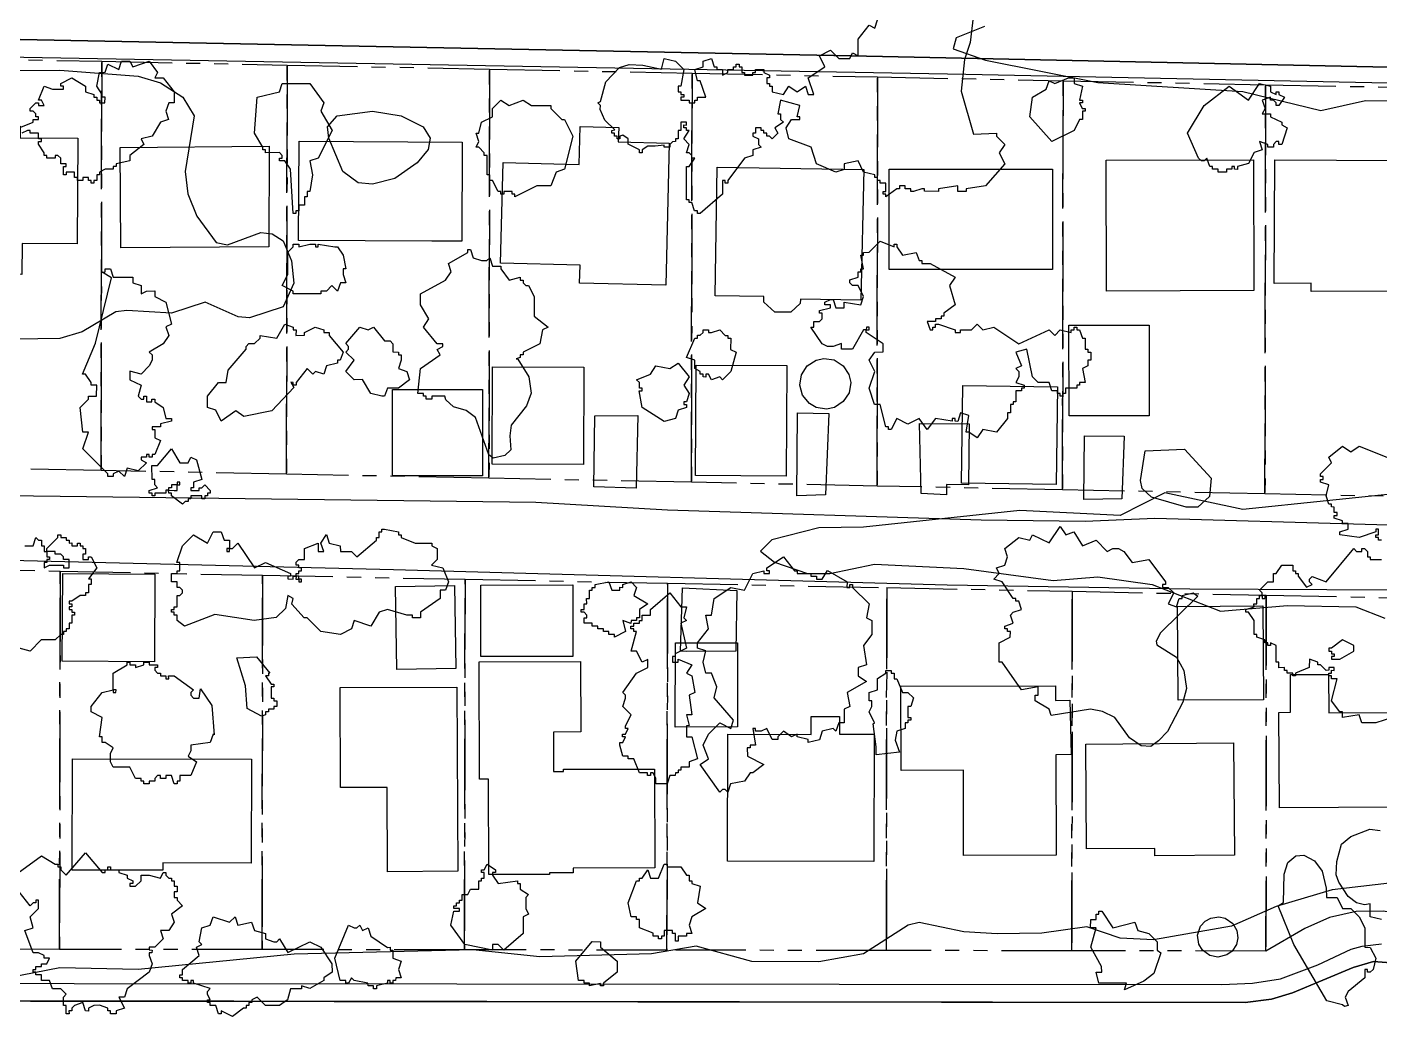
# Model space of a CAD drawing. Header units: metres. Extents: x -550 to 550, y -500 to 950.
# Drawn here: x 245.6 to 367.7, y -286.3 to -195.2 of the extents above; entities that cross this region are included whole.
import ezdxf

# ---------------------------------------------------------------- set-up
doc = ezdxf.new("R2010")
doc.units = ezdxf.units.M
doc.header["$LTSCALE"] = 2
doc.linetypes.add('PHANTOM', pattern=[6.35, 3.175, -0.635, 0.635, -0.635, 0.635, -0.635])
for name, color, linetype in [('SITE-BLDG-EXIST', 7, 'CONTINUOUS'), ('SITE-PARKING', 250, 'CONTINUOUS'), ('SITE-PROPERTY', 7, 'PHANTOM'), ('SITE-ROAD-CURB', 7, 'CONTINUOUS'), ('SITE-ROAD-GRAVEL', 32, 'CONTINUOUS'), ('SITE-ROAD-PAVED', 7, 'CONTINUOUS'), ('SITE-TREE-CANOPY', 94, 'CONTINUOUS'), ('TOPO-CONTOUR-MINOR', 9, 'CONTINUOUS')]:
    doc.layers.add(name, color=color, linetype=linetype)

msp = doc.modelspace()

# ---------------------------------------------------------------- linework, layer by layer
at = {"layer": 'SITE-BLDG-EXIST'}
for points in [[(245.11, -214.75), (245.1, -217.54), (240.35, -217.52), (240.34, -218.84), (237.03, -218.76), (237.11, -205.13), (240.53, -205.14), (240.54, -204.11), (244.94, -204.14), (244.93, -205.2), (250.14, -205.23), (250.09, -214.77)], [(295.45, -218.32), (295.49, -216.71), (288.32, -216.53), (288.55, -207.43), (295.41, -207.6), (295.49, -204.19), (298.98, -204.27), (298.94, -205.56), (303.55, -205.68), (303.23, -218.5)], [(253.96, -206.06), (267.43, -205.96), (267.4, -215.05), (254.02, -215.13)], [(282.12, -214.52), (270.08, -214.47), (270.12, -205.51), (284.85, -205.59), (284.81, -214.53)], [(356.3, -207.18), (356.34, -218.99), (343.03, -219.04), (342.99, -207.22)], [(361.51, -219.09), (361.51, -218.32), (358.17, -218.34), (358.23, -207.18), (374.93, -207.28), (374.86, -219.06)], [(307.68, -219.48), (307.88, -207.85), (321.12, -208.05), (320.84, -219.85), (315.39, -219.78), (315.38, -220.15), (314.53, -220.95), (313.09, -220.95), (312.09, -220.05), (312.1, -219.52)], [(323.41, -217.09), (323.4, -208.04), (338.14, -208.02), (338.15, -217.08)], [(339.64, -222.12), (346.87, -222.12), (346.88, -230.29), (339.65, -230.3)], [(287.58, -225.88), (295.83, -225.9), (295.81, -234.69), (287.56, -234.67)], [(305.97, -225.73), (314.15, -225.77), (314.1, -235.74), (305.91, -235.7)], [(278.57, -235.73), (278.56, -227.94), (286.67, -227.94), (286.68, -235.72)], [(329.95, -236.39), (330.07, -227.57), (338.61, -227.69), (338.48, -236.51)], [(257.06, -252.51), (248.73, -252.46), (248.78, -244.54), (257.11, -244.6)], [(278.95, -253.2), (278.84, -245.7), (284.16, -245.63), (284.27, -253.12)], [(294.83, -245.57), (294.84, -252.04), (286.54, -252.05), (286.52, -245.59)], [(349.43, -247.51), (357.16, -247.46), (357.22, -255.95), (349.49, -255.99)], [(309.71, -258.4), (304.09, -258.41), (304.1, -250.81), (309.71, -250.81)], [(295.55, -258.85), (293.11, -258.86), (293.11, -262.42), (293.99, -262.41), (293.99, -262.21), (302.22, -262.2), (302.24, -271.13), (294.86, -271.14), (294.86, -271.58), (292.73, -271.58), (292.73, -271.72), (287.25, -271.72), (287.24, -263.1), (286.4, -263.1), (286.37, -252.51), (295.53, -252.5)], [(359.64, -254.04), (359.63, -253.67), (363.07, -253.65), (363.1, -257.13), (374.57, -257.07), (374.61, -265.61), (358.64, -265.69), (358.59, -257.08), (359.65, -257.07)], [(284.37, -254.8), (284.45, -271.43), (278.11, -271.47), (278.08, -263.87), (273.87, -263.88), (273.83, -254.85)], [(339.71, -255.99), (339.85, -260.89), (338.45, -260.93), (338.47, -269.99), (330.13, -270.02), (330.11, -262.31), (324.48, -262.32), (324.46, -254.72), (338.43, -254.68), (338.43, -256.02)], [(316.35, -259.07), (316.35, -257.44), (318.93, -257.45), (318.93, -259.05), (322.04, -259.05), (322.01, -270.55), (308.82, -270.51), (308.85, -259.06)], [(347.4, -270.04), (347.4, -269.36), (341.23, -269.41), (341.16, -259.94), (354.5, -259.84), (354.58, -269.98)], [(257.82, -270.68), (257.82, -271.34), (249.64, -271.32), (249.66, -261.27), (265.82, -261.3), (265.8, -270.7)]]:
    msp.add_lwpolyline(points, close=True, dxfattribs=at)
at = {"layer": 'SITE-PARKING'}
for points in [[(296.82, -230.3), (300.72, -230.27), (300.56, -236.85), (296.75, -236.7)], [(315.13, -230.02), (317.96, -230.09), (317.67, -237.44), (315.07, -237.54)], [(330.56, -236.54), (328.58, -236.51), (328.59, -237.43), (326.28, -237.32), (326.14, -230.99), (330.63, -231.03)], [(340.99, -237.86), (341.04, -232.1), (344.63, -232.14), (344.42, -237.8)], [(305.1, -251.57), (304.57, -251.54), (304.75, -245.83), (309.66, -246.08), (309.57, -251.56)]]:
    msp.add_lwpolyline(points, close=True, dxfattribs=at)
at = {"layer": 'SITE-PROPERTY'}
for points in [[(252.24, -235.24), (235.49, -234.89), (235.54, -197.95), (252.3, -198.29)], [(268.99, -235.57), (252.24, -235.24), (252.3, -198.29), (269.05, -198.63)], [(287.27, -235.94), (268.99, -235.57), (269.05, -198.63), (287.33, -198.99)], [(305.55, -236.3), (287.27, -235.94), (287.33, -198.99), (305.61, -199.36)], [(322.31, -236.64), (305.55, -236.3), (305.61, -199.36), (322.36, -199.7)], [(339.06, -236.98), (322.31, -236.64), (322.36, -199.7), (339.11, -200.04)], [(357.34, -237.35), (339.06, -236.98), (339.11, -200.04), (357.4, -200.4)], [(375.62, -237.72), (357.34, -237.35), (357.4, -200.4), (375.68, -200.76)], [(248.49, -278.48), (227.17, -278.44), (227.22, -243.9), (248.55, -244.33)], [(266.78, -278.5), (248.49, -278.48), (248.55, -244.33), (266.83, -244.7)], [(285.06, -278.53), (266.78, -278.5), (266.83, -244.7), (285.11, -245.06)], [(303.34, -278.55), (285.06, -278.53), (285.11, -245.06), (303.39, -245.42)], [(323.15, -278.59), (303.34, -278.55), (303.39, -245.42), (323.19, -245.82)], [(339.9, -278.61), (323.15, -278.59), (323.19, -245.82), (339.94, -246.15)], [(357.43, -278.63), (339.9, -278.61), (339.94, -246.15), (357.46, -246.5)], [(370.46, -275.49), (368.04, -275.03), (365.58, -275.07), (363.18, -275.6), (360.94, -276.61), (357.43, -278.63), (357.46, -246.5), (384.74, -247.05)]]:
    msp.add_lwpolyline(points, close=True, dxfattribs=at)
at = {"layer": 'SITE-ROAD-CURB'}
for points in [[(184.89, -194.11), (186.41, -195.27), (187.34, -195.65), (188.18, -195.78), (190.32, -195.82), (196.93, -195.41), (198.97, -195.43), (319.95, -197.78), (442.76, -200.37)], [(440.28, -201.74), (330.33, -199.49), (241.91, -197.87), (200.33, -196.92), (196.04, -196.88), (189.84, -197.22), (186.45, -196.85), (180.79, -196.57), (180.64, -236.88), (180.78, -242.29), (180.71, -281.51), (353.44, -281.64), (356.2, -281.54), (358.74, -281.15), (362.1, -279.88), (365.11, -278.45), (366.12, -278.18), (367.87, -277.98)], [(370.23, -279.82), (367.15, -279.57), (365.29, -280.11), (359.83, -282.41), (357.93, -282.98), (355.54, -283.28), (195.72, -283.08), (190.99, -283.11), (188.33, -283.32), (186.76, -283.86), (184.91, -284.96), (183.16, -286.65), (182.18, -288.1), (181.38, -290.2), (181.22, -292.05), (181.05, -371.3)]]:
    msp.add_lwpolyline(points, dxfattribs=at)
at = {"layer": 'SITE-ROAD-GRAVEL'}
for points in [[(217.48, -237.17), (291.51, -238.1), (303.39, -238.8), (331.7, -239.7), (341.09, -239.8), (347.38, -239.53), (385.38, -240.62)], [(369.09, -246.04), (350.55, -245.95), (328.64, -245.6), (278.65, -244.2), (224.21, -242.9)]]:
    msp.add_lwpolyline(points, dxfattribs=at)
at = {"layer": 'SITE-ROAD-PAVED'}
for points in [[(442.76, -200.37), (319.95, -197.78), (198.97, -195.43), (196.93, -195.41), (190.32, -195.82), (188.18, -195.78), (187.34, -195.65), (186.41, -195.27), (184.89, -194.11)], [(181.05, -371.3), (181.22, -292.05), (181.38, -290.2), (182.18, -288.1), (183.16, -286.65), (184.91, -284.96), (186.76, -283.86), (188.33, -283.32), (190.99, -283.11), (355.54, -283.28), (357.93, -282.98), (359.83, -282.41), (365.29, -280.11), (367.15, -279.57), (370.23, -279.82)]]:
    msp.add_lwpolyline(points, dxfattribs=at)
at = {"layer": 'SITE-TREE-CANOPY'}
for points in [[(330.98, -194.29), (330.72, -196.6), (330.2, -198.14), (329.9, -200.98), (331.01, -204.87), (333.1, -204.77), (333.09, -205.04), (333.85, -205.79), (333.35, -206.54), (333.85, -207.54), (332.1, -209.54), (330.35, -209.79), (330.35, -210.04), (329.6, -210.04), (329.6, -209.54), (327.85, -209.79), (327.85, -210.04), (326.6, -210.03), (326.6, -209.79), (326.35, -209.79), (325.6, -210.04), (325.35, -210.04), (325.35, -209.79), (324.85, -209.79), (324.84, -209.54), (324.35, -209.54), (324.35, -209.79), (324.1, -209.79), (323.09, -210.54), (323.09, -210.29), (322.85, -210.29), (322.85, -210.04), (323.1, -210.04), (323.1, -209.28), (322.6, -209.3), (322.6, -209.04), (322.34, -209.04), (322.35, -208.79), (322.1, -208.79), (322.1, -208.54), (321.1, -208.29), (320.6, -207.29), (319.35, -207.54), (319.35, -208.05), (318.6, -208.29), (316.85, -207.54), (316.35, -206.04), (314.35, -205.29), (314.1, -204.29), (314.6, -203.53), (315.35, -203.54), (315.35, -203.29), (315.1, -203.29), (315.34, -202.29), (313.6, -201.79), (313.35, -203.04), (313.59, -203.04), (313.6, -203.54), (313.85, -203.79), (313.09, -204.29), (313.35, -204.79), (312.85, -205.29), (312.59, -205.04), (312.35, -205.04), (312.35, -204.79), (312.1, -204.79), (312.1, -204.54), (311.85, -204.54), (311.84, -204.29), (311.35, -204.29), (311.35, -204.79), (311.1, -204.79), (311.1, -205.04), (311.6, -205.29), (311.6, -205.79), (311.85, -206.04), (311.1, -206.29), (311.1, -206.79), (310.35, -207.04), (308.85, -209.04), (308.85, -209.29), (308.6, -209.29), (308.6, -209.04), (308.35, -209.04), (308.35, -210.29), (306.35, -212.04), (306.1, -212.04), (306.1, -211.79), (305.84, -211.79), (305.6, -211.04), (305.35, -211.04), (305.35, -210.79), (305.09, -210.79), (305.1, -207.79), (305.35, -207.79), (305.85, -207.04), (305.6, -207.04), (305.6, -206.79), (305.35, -206.54), (305.1, -206.54), (305.35, -205.79), (304.85, -205.29), (305.35, -204.53), (305.1, -204.53), (305.1, -204.29), (304.85, -204.29), (304.85, -204.04), (305.1, -204.05), (305.1, -203.79), (304.6, -203.79), (304.6, -204.55), (304.35, -204.54), (304.35, -205.29), (304.1, -205.29), (304.1, -205.53), (303.85, -205.55), (303.6, -205.79), (303.6, -206.03), (303.1, -206.04), (303.1, -205.86), (302.27, -205.94), (301.6, -205.94), (301.1, -206.29), (301.1, -206.54), (300.85, -206.54), (300.85, -206.29), (299.85, -205.78), (299.85, -205.28), (299.35, -204.97), (299.1, -205.04), (299.1, -205.29), (298.85, -205.29), (298.85, -205.04), (298.6, -205.04), (298.6, -204.79), (298.35, -204.79), (298.35, -204.54), (298.62, -204.49), (297.73, -203.6), (297.31, -202.64), (297.33, -202.27), (297.1, -202.04), (297.35, -201.91), (297.82, -200.14), (299.05, -198.85), (299.94, -198.59), (301.16, -198.63), (302.86, -198.99), (303.09, -198.04), (304.1, -198.29), (304.85, -199.04), (304.59, -200.54), (304.35, -200.54), (304.35, -201.04), (304.6, -201.04), (304.6, -201.29), (304.85, -201.29), (304.85, -201.54), (304.6, -201.54), (304.6, -201.79), (305.34, -201.79), (305.35, -202.04), (305.85, -202.04), (305.85, -201.79), (306.1, -201.79), (306.1, -201.54), (306.85, -201.54), (306.35, -200.04), (306.1, -200.04), (305.85, -199.04), (306.6, -198.79), (306.6, -198.28), (307.35, -198.04), (307.6, -198.79), (307.85, -198.79), (307.85, -199.04), (308.35, -199.04), (308.35, -199.54), (308.84, -199.29), (308.85, -199.04), (309.35, -199.04), (309.35, -198.79), (309.6, -198.79), (309.6, -198.54), (309.85, -198.54), (309.85, -198.79), (310.1, -198.79), (310.1, -199.29), (310.35, -199.29), (310.35, -199.54), (311.1, -199.54), (311.1, -199.29), (311.35, -199.29), (311.35, -199.04), (312.1, -199.04), (312.1, -199.29), (312.59, -199.54), (312.59, -199.79), (312.35, -199.79), (312.35, -200.29), (312.6, -200.29), (312.6, -200.54), (312.85, -200.54), (312.85, -201.04), (313.85, -201.29), (314.35, -200.54), (315.1, -201.04), (315.85, -200.54), (316.1, -201.29), (316.6, -201.29), (316.1, -199.79), (317.6, -198.79), (317.1, -197.79), (318.1, -197.29), (318.85, -198.04), (319.84, -198.03), (320.1, -197.53), (320.6, -197.79), (320.6, -196.29), (321.6, -195.04), (322.1, -195.29), (322.35, -194.54)], [(244.85, -204.29), (246.1, -203.79), (246.1, -203.54), (246.6, -203.54), (246.6, -203.29), (246.35, -203.29), (246.35, -203.04), (246.1, -202.79), (245.84, -202.79), (245.85, -202.54), (246.34, -202.04), (246.6, -202.04), (246.6, -202.29), (247.1, -202.29), (246.85, -201.79), (246.6, -201.79), (247.1, -200.53), (247.85, -200.79), (248.85, -200.79), (248.85, -200.54), (248.6, -200.54), (248.6, -200.29), (249.6, -199.79), (250.85, -200.54), (250.85, -201.04), (251.6, -201.29), (251.6, -201.54), (251.85, -201.54), (251.85, -201.79), (252.1, -201.79), (252.1, -202.04), (252.59, -202.04), (252.6, -201.54), (252.35, -201.54), (252.35, -201.29), (251.85, -200.54), (252.1, -199.3), (252.6, -199.28), (252.85, -198.54), (253.85, -199.04), (254.1, -198.29), (254.85, -198.29), (255.1, -198.79), (256.6, -198.29), (257.35, -199.29), (257.1, -199.79), (257.85, -199.79), (258.85, -201.04), (258.85, -202.04), (258.35, -202.04), (258.1, -202.78), (258.34, -203.54), (257.6, -203.78), (256.85, -205.04), (255.85, -205.28), (256.09, -205.79), (254.85, -206.78), (254.85, -207.29), (253.6, -207.54), (253.6, -207.78), (253.35, -207.8), (253.35, -208.04), (252.6, -208.04), (252.1, -208.29), (252.09, -208.54), (251.85, -208.54), (251.85, -209.04), (251.6, -209.04), (251.6, -209.29), (251.35, -209.29), (251.35, -209.04), (251.1, -209.04), (251.1, -208.79), (250.6, -208.79), (250.6, -209.04), (250.1, -209.04), (250.1, -208.79), (249.85, -208.79), (249.85, -208.29), (249.1, -208.29), (249.1, -208.54), (248.85, -208.53), (248.84, -207.79), (249.1, -207.79), (249.1, -207.55), (248.6, -207.54), (248.6, -207.04), (248.35, -206.79), (248.1, -206.79), (248.1, -207.04), (247.85, -207.04), (247.35, -207.04), (247.35, -206.79), (247.1, -206.79), (247.1, -206.54), (246.6, -205.78), (246.6, -205.54), (246.85, -205.54), (246.85, -205.3), (246.6, -205.29), (246.6, -204.79), (245.85, -204.79), (245.85, -204.54), (245.6, -204.54), (245.1, -204.79)], [(367.85, -241.54), (367.6, -241.54), (367.6, -241.29), (367.35, -241.29), (367.35, -241.04), (367.6, -241.04), (367.6, -240.54), (367.35, -240.54), (367.35, -240.79), (365.85, -241.29), (364.1, -241.04), (364.1, -240.79), (364.85, -240.54), (364.85, -240.04), (364.35, -240.04), (364.35, -239.79), (363.59, -239.54), (363.6, -239.29), (363.85, -239.29), (363.85, -239.04), (363.6, -239.04), (363.6, -238.54), (363.35, -238.53), (363.35, -238.29), (363.1, -238.29), (362.85, -237.54), (363.1, -236.54), (362.35, -236.29), (362.35, -236.04), (362.59, -236.04), (362.6, -235.79), (362.35, -235.79), (362.35, -235.54), (363.35, -234.54), (363.1, -234.04), (364.35, -233.04), (365.1, -233.54), (365.85, -233.04), (368.35, -234.04)], [(245.35, -242.03), (246.1, -242.04), (246.35, -241.29), (246.6, -241.54), (246.85, -241.54), (246.85, -242.04), (247.09, -242.04), (247.1, -242.54), (247.35, -242.54), (247.35, -242.29), (248.35, -241.29), (248.35, -241.04), (248.6, -241.04), (248.6, -241.29), (249.1, -241.29), (249.1, -241.54), (249.35, -241.54), (249.35, -241.8), (249.59, -241.78), (249.59, -242.04), (250.1, -242.04), (250.1, -241.79), (250.35, -241.79), (250.35, -242.04), (250.6, -242.04), (250.6, -242.29), (250.85, -242.29), (250.85, -242.79), (250.6, -242.79), (250.6, -243.29), (251.1, -243.29), (251.1, -243.04), (251.35, -243.04), (251.85, -244.03), (251.1, -245.03), (251.35, -245.03), (251.35, -245.54), (251.1, -245.54), (251.1, -246.29), (250.85, -246.29), (250.85, -246.54), (250.35, -246.54), (249.6, -247.03), (249.35, -247.03), (249.35, -247.29), (249.59, -247.29), (249.59, -247.54), (249.35, -247.54), (249.35, -247.79), (249.6, -247.79), (249.6, -248.04), (249.85, -248.04), (249.85, -248.29), (249.6, -248.29), (249.6, -249.04), (249.35, -249.04), (249.35, -249.54), (249.1, -249.54), (249.1, -249.79), (248.85, -249.79), (248.85, -250.04), (248.6, -250.04), (248.09, -250.54), (246.84, -250.54), (245.85, -251.54), (244.85, -251.29)], [(368.85, -257.54), (367.35, -258.04), (366.1, -258.04), (365.85, -257.29), (364.34, -257.54), (364.35, -257.03), (364.1, -257.03), (363.35, -256.04), (363.85, -254.04), (363.34, -254.04), (363.35, -253.79), (363.1, -253.78), (363.1, -253.54), (363.35, -253.54), (363.35, -253.28), (363.6, -253.29), (363.6, -253.04), (363.1, -253.04), (363.1, -253.28), (362.85, -253.3), (362.35, -252.79), (362.1, -252.79), (362.1, -252.54), (361.35, -252.29), (361.34, -253.04), (360.1, -253.54), (360.1, -253.79), (359.85, -253.79), (359.85, -253.54), (359.35, -253.54), (359.35, -253.29), (359.1, -253.29), (359.1, -253.03), (358.6, -253.05), (358.6, -252.54), (358.35, -252.54), (358.35, -251.04), (357.85, -250.79), (357.85, -251.04), (357.6, -251.04), (357.6, -250.79), (357.34, -250.79), (357.34, -250.54), (356.6, -250.3), (356.6, -250.04), (356.35, -250.04), (356.35, -248.79), (355.84, -248.04), (355.6, -248.04), (355.6, -247.79), (356.35, -247.54), (356.34, -247.29), (356.6, -247.29), (356.6, -246.79), (356.85, -246.79), (356.85, -246.54), (357.1, -246.54), (357.1, -246.29), (356.84, -246.04), (357.6, -245.29), (358.1, -245.29), (358.1, -244.53), (358.35, -244.54), (358.85, -243.79), (359.85, -243.79), (359.85, -244.29), (360.1, -244.29), (360.1, -244.54), (360.35, -244.54), (360.35, -244.79), (361.1, -245.78), (361.6, -245.54), (361.35, -245.28), (361.35, -245.04), (361.6, -244.8), (362.85, -245.29), (365.35, -242.29), (365.6, -242.54), (365.85, -242.54), (366.1, -242.54), (366.1, -242.29), (366.34, -242.29), (366.6, -242.54), (366.6, -243.04), (366.85, -243.04), (366.85, -243.29), (367.85, -243.29)], [(367.85, -275.79), (366.85, -275.54), (366.85, -274.36), (366.33, -274.45), (365.59, -274.29), (364.85, -273.71), (364, -272.41), (363.78, -271.74), (363.82, -270.54), (364.25, -268.99), (365.1, -268.3), (366.8, -267.64), (367.73, -267.75)], [(244.1, -272.04), (246.85, -270.04), (248.1, -270.79), (248.35, -270.79), (248.35, -271.04), (248.6, -271.04), (248.6, -271.29), (249.1, -271.78), (250.84, -269.78), (252.35, -271.54), (252.6, -271.54), (252.6, -271.29), (252.85, -271.29), (252.84, -271.04), (253.1, -271.04), (253.1, -271.29), (253.85, -271.29), (253.85, -271.53), (254.6, -271.79), (254.6, -272.04), (255.1, -272.29), (255.1, -272.54), (254.85, -272.54), (254.85, -272.79), (255.35, -272.79), (255.85, -272.29), (255.85, -271.79), (256.6, -271.79), (257.6, -272.04), (257.85, -271.54), (258.1, -271.54), (258.1, -271.78), (258.35, -272.04), (258.59, -272.04), (258.59, -272.29), (258.85, -272.29), (258.85, -272.79), (259.1, -272.79), (259.1, -273.29), (258.85, -273.29), (258.85, -273.79), (259.1, -273.79), (259.1, -274.04), (259.6, -274.55), (258.6, -275.29), (258.85, -276.03), (258.35, -276.79), (257.6, -276.79), (257.85, -277.54), (257.1, -278.29), (256.6, -278.29), (256.6, -278.53), (256.85, -278.54), (256.84, -278.79), (256.6, -278.79), (256.6, -279.04), (256.85, -279.79), (256.6, -280.54), (254.6, -282.04), (254.35, -282.79), (253.85, -282.79), (254.35, -283.79), (253.6, -284.04), (253.6, -284.29), (253.09, -284.29), (253.09, -284.04), (252.85, -284.04), (252.85, -283.79), (252.1, -283.53), (251.6, -283.55), (251.1, -283.79), (251.1, -284.05), (250.85, -284.04), (250.6, -283.29), (249.85, -283.54), (249.6, -283.79), (249.6, -284.04), (249.34, -284.04), (249.35, -284.29), (249.1, -284.29), (249.1, -283.54), (248.85, -283.54), (248.85, -282.79), (249.1, -282.54), (248.6, -282.04), (247.85, -282.04), (247.6, -281.29), (246.85, -281.29), (246.85, -280.79), (246.35, -280.79), (246.35, -280.54), (246.1, -280.53), (246.1, -280.29), (246.35, -280.29), (246.35, -280.03), (246.85, -280.04), (246.85, -279.79), (247.35, -279.79), (247.59, -279.29), (247.1, -279.29), (247.1, -279.03), (246.6, -278.79), (246.1, -278.79), (245.35, -276.79), (246.1, -276.54), (245.85, -275.54), (246.6, -274.78), (246.6, -274.04), (246.34, -274.04), (246.35, -274.29), (246.1, -274.29), (245.85, -274.54), (244.85, -273.29)]]:
    msp.add_lwpolyline(points, dxfattribs=at)
for points in [[(271.85, -207.04), (271.1, -207.29), (271.34, -208.54), (271.1, -210.04), (270.84, -210.04), (270.85, -210.54), (270.6, -210.54), (270.6, -211.29), (270.1, -211.29), (270.1, -211.79), (269.84, -211.79), (269.84, -212.04), (269.6, -212.04), (269.35, -208.04), (268.85, -207.29), (268.35, -207.29), (268.35, -207.04), (268.6, -207.04), (268.6, -206.79), (268.35, -206.53), (267.1, -206.54), (267.1, -206.29), (266.85, -206.29), (266.85, -206.04), (266.1, -204.79), (266.35, -201.54), (268.35, -201.04), (268.6, -200.29), (271.1, -200.29), (272.35, -202.03), (272.1, -202.79), (273.1, -204.54)], [(340.85, -200.54), (340.6, -201.79), (340.85, -201.79), (340.85, -202.04), (340.6, -202.04), (340.84, -202.54), (341.1, -202.54), (341.1, -202.79), (340.85, -202.79), (340.85, -203.54), (340.6, -203.54), (340.1, -204.55), (338.09, -205.54), (336.1, -203.29), (336.35, -201.54), (337.59, -200.79), (337.85, -200.04), (338.35, -200.29), (339.6, -199.79), (340.1, -199.8), (340.1, -200.28)], [(358.35, -201.29), (358.35, -201.04), (358.6, -201.04), (358.6, -201.29), (359.1, -201.54), (358.6, -202.29), (358.35, -202.29), (358.35, -202.04), (358.1, -201.79), (357.85, -201.79), (357.85, -201.54), (357.1, -201.79), (357.35, -202.54), (357.09, -203.04), (357.85, -203.04), (357.85, -203.29), (358.85, -203.79), (358.85, -204.03), (359.35, -204.29), (358.85, -205.79), (358.59, -205.79), (358.59, -205.54), (358.35, -205.54), (358.1, -205.79), (358.1, -206.04), (357.6, -206.04), (357.6, -205.79), (356.85, -205.54), (357.1, -206.29), (356.35, -206.53), (355.85, -207.53), (354.85, -207.79), (354.85, -208.05), (354.6, -208.04), (354.6, -207.79), (354.35, -207.79), (354.35, -208.04), (353.85, -208.04), (353.85, -208.29), (353.1, -208.29), (353.1, -208.04), (352.6, -208.04), (352.6, -207.79), (352.35, -207.79), (352.1, -207.04), (351.85, -207.29), (351.6, -207.28), (351.35, -207.04), (350.35, -204.79), (351.85, -202.29), (354.1, -200.54), (355.85, -201.79), (356.85, -200.29), (357.85, -200.54), (357.85, -201.04)], [(291.1, -202.29), (292.85, -202.29), (292.85, -202.54), (293.85, -203.54), (294.1, -203.54), (294.85, -205.04), (294.1, -208.04), (293.35, -208.29), (292.85, -209.54), (291.6, -209.53), (289.59, -210.54), (289.6, -210.29), (289.35, -210.29), (289.35, -210.04), (288.6, -210.04), (288.6, -210.29), (288.35, -210.29), (288.35, -210.04), (288.1, -210.04), (287.6, -209.04), (287.35, -209.04), (287.35, -208.54), (287.1, -208.54), (287.1, -206.79), (286.85, -206.79), (286.85, -206.54), (286.35, -206.03), (286.1, -206.03), (286.35, -205.53), (286.1, -204.79), (286.35, -204.79), (286.6, -203.79), (287.6, -203.29), (287.6, -202.54), (288.35, -201.79), (289.1, -202.29), (290.35, -201.79)], [(273.35, -215.04), (273.6, -215.04), (274.1, -215.79), (274.35, -217.04), (274.1, -217.04), (274.1, -217.54), (274.35, -218.29), (273.85, -218.29), (273.6, -219.04), (273.09, -218.54), (272.6, -219.04), (272.1, -219.04), (272.1, -219.29), (269.6, -219.28), (269.6, -219.04), (268.6, -218.54), (269.1, -217.54), (269.1, -215.53), (269.59, -215.04), (269.6, -214.79), (270.1, -214.79), (270.1, -215.04), (271.1, -214.79), (271.6, -214.79), (271.6, -215.04), (271.85, -215.04), (271.85, -214.79)], [(321.1, -222.54), (320.1, -224.29), (319.1, -224.29), (319.1, -223.78), (318.35, -224.04), (317.85, -224.04), (317.35, -223.79), (316.34, -222.29), (316.6, -222.29), (316.6, -221.79), (317.1, -221.79), (317.35, -221.54), (317.35, -221.04), (317.1, -221.03), (317.1, -220.79), (318.1, -220.54), (318.1, -220.29), (317.6, -220.29), (317.6, -220.03), (318.1, -219.79), (318.35, -219.79), (318.6, -220.54), (319.35, -220.54), (319.35, -220.04), (320.85, -220.29), (321.1, -219.54), (320.6, -218.54), (320.1, -218.54), (319.85, -218.29), (319.85, -218.03), (320.6, -217.79), (320.6, -217.29), (320.85, -217.29), (320.85, -217.04), (321.1, -217.04), (320.85, -215.79), (321.1, -215.79), (321.1, -215.54), (321.6, -215.53), (322.6, -214.53), (323.85, -215.04), (323.85, -214.79), (324.1, -214.79), (324.1, -215.04), (324.6, -215.79), (325.85, -215.54), (326.1, -216.29), (326.35, -216.29), (326.35, -216.54), (327.1, -216.54), (329.35, -217.79), (328.85, -218.54), (329.35, -220.29), (328.35, -221.04), (328.35, -221.29), (328.1, -221.29), (328.1, -221.54), (327.6, -221.54), (327.6, -221.79), (326.84, -221.79), (327.1, -222.54), (327.35, -222.54), (327.35, -222.29), (327.6, -222.29), (327.6, -222.04), (327.85, -222.04), (329.35, -222.54), (329.35, -222.79), (329.85, -222.79), (329.85, -222.54), (330.85, -222.54), (331.35, -222.04), (331.85, -222.54), (332.85, -222.29), (335.1, -223.79), (337.85, -222.54), (338.35, -223.04), (338.85, -222.54), (339.85, -222.79), (339.85, -222.54), (340.1, -222.54), (340.1, -222.29), (340.35, -222.29), (340.35, -222.54), (340.59, -222.54), (340.85, -223.29), (341.1, -223.29), (341.1, -224.29), (341.35, -224.29), (341.35, -224.54), (341.6, -224.54), (341.6, -225.29), (341.35, -225.29), (341.35, -225.79), (340.85, -226.04), (341.09, -227.29), (340.6, -227.29), (340.6, -227.54), (340.35, -227.54), (340.35, -227.79), (339.34, -227.79), (339.34, -228.29), (339.1, -228.29), (339.1, -228.54), (338.85, -228.54), (338.85, -228.29), (338.6, -228.29), (338.6, -228.04), (338.09, -228.04), (337.85, -227.29), (336.85, -227.29), (336.35, -226.79), (335.84, -224.28), (334.85, -224.54), (335.34, -225.79), (334.85, -226.04), (335.1, -226.29), (335.1, -226.79), (334.85, -227.29), (335.6, -227.54), (335.59, -227.79), (335.35, -227.79), (335.35, -228.04), (334.85, -228.04), (334.85, -229.04), (334.6, -229.04), (334.6, -229.29), (334.35, -229.29), (334.35, -230.04), (334.1, -230.04), (334.1, -230.54), (333.1, -231.79), (331.85, -231.54), (331.35, -232.29), (330.6, -231.79), (330.35, -231.79), (330.6, -230.28), (329.85, -230.04), (329.6, -230.8), (329.35, -230.79), (329.35, -230.54), (329.1, -230.54), (329.09, -230.79), (327.6, -230.54), (326.85, -231.54), (326.1, -230.53), (325.1, -231.05), (324.09, -230.54), (323.59, -231.54), (323.35, -231.54), (323.35, -231.29), (323.1, -231.29), (322.6, -229.28), (322.09, -229.29), (321.6, -227.79), (322.1, -226.29), (321.6, -225.29), (322.1, -224.55), (322.85, -224.53), (322.85, -223.79), (321.34, -222.79), (321.34, -222.54)], [(282.1, -228.54), (282.1, -228.79), (281.6, -228.79), (281.6, -228.54), (281.35, -228.54), (281.35, -228.29), (280.85, -228.29), (281.1, -226.04), (282.85, -224.79), (282.6, -224.3), (283.1, -224.04), (283.1, -223.8), (282.6, -223.79), (281.35, -222.29), (281.85, -221.54), (281.1, -220.29), (281.1, -219.29), (283.35, -218.04), (283.85, -217.29), (283.6, -216.54), (285.35, -215.54), (285.35, -215.29), (285.6, -215.29), (285.84, -216.03), (286.6, -216.29), (287.09, -216.29), (287.35, -216.04), (287.6, -216.79), (288.35, -216.79), (288.35, -217.04), (289.1, -218.04), (290.1, -217.79), (290.1, -218.04), (290.35, -218.04), (290.35, -218.29), (290.6, -218.54), (290.85, -218.54), (291.35, -219.53), (291.35, -221.29), (292.6, -222.29), (292.1, -222.54), (291.85, -223.8), (290.35, -224.54), (290.35, -224.79), (290.1, -224.79), (290.1, -225.04), (289.72, -225.16), (289.89, -225.19), (290.88, -226.79), (291.07, -228.27), (290.67, -229.4), (289.28, -231.14), (289.15, -232.11), (289.25, -233.36), (288.69, -233.9), (287.64, -234.12), (287.27, -233.83), (286.04, -230.46), (285.22, -229.83), (284.07, -229.49), (283.36, -228.87), (283.28, -228.53)], [(258.6, -230.79), (257.6, -231.04), (257.6, -231.29), (256.85, -231.29), (256.85, -231.54), (257.09, -231.54), (257.1, -232.29), (257.6, -232.54), (257.1, -233.78), (256.85, -233.78), (256.85, -234.04), (256.6, -234.04), (256.6, -233.78), (256.35, -233.8), (256.35, -234.04), (255.85, -234.04), (255.85, -234.29), (256.35, -234.54), (255.6, -235.28), (254.6, -235.04), (254.35, -235.79), (253.84, -235.29), (253.35, -235.54), (253.35, -235.79), (252.85, -235.79), (252.85, -235.54), (250.6, -233.29), (251.1, -231.79), (250.6, -231.79), (250.35, -229.54), (251.1, -228.79), (251.1, -228.54), (251.84, -228.54), (251.85, -227.54), (251.35, -227.54), (251.35, -227.29), (250.85, -226.54), (250.57, -226.54), (251.73, -223.74), (253.17, -217.83), (252.35, -217.32), (252.6, -217.29), (252.6, -217.04), (253.1, -217.04), (253.35, -217.78), (255.1, -217.79), (255.1, -218.29), (255.85, -218.54), (255.85, -219.29), (256.34, -219.05), (257.1, -219.03), (257.1, -219.54), (258.1, -220.04), (258.6, -222.04), (258.1, -222.28), (258.35, -223.04), (257.85, -223.79), (256.6, -224.54), (256.85, -224.79), (256.85, -225.29), (256.6, -225.79), (255.85, -226.54), (254.85, -226.28), (254.85, -227.04), (255.85, -227.54), (255.6, -228.54), (255.85, -228.79), (256.1, -228.79), (256.1, -228.54), (256.35, -228.54), (256.35, -229.05), (256.84, -229.03), (256.84, -228.79), (257.1, -228.79), (257.1, -229.04), (257.85, -229.54), (258.1, -230.54), (258.6, -230.54)], [(263.73, -226.17), (265.35, -224.27), (265.35, -224.04), (265.59, -223.78), (266.1, -223.78), (266.6, -223.29), (266.6, -223.04), (268.1, -223.29), (268.85, -222.04), (269.6, -222.29), (269.6, -222.54), (269.85, -222.54), (269.84, -223.04), (270.6, -223.03), (270.6, -222.79), (271.59, -222.29), (272.35, -222.54), (272.35, -222.79), (272.85, -222.79), (272.85, -223.04), (274.1, -224.54), (273.84, -225.29), (273.6, -225.29), (273.6, -225.54), (272.6, -225.78), (272.35, -226.54), (271.6, -226.29), (271.35, -226.54), (270.85, -226.04), (269.85, -227.29), (269.85, -227.54), (269.6, -227.54), (269.6, -227.29), (269.38, -227.26), (269.66, -227.74), (267.66, -229.84), (265.13, -230.36), (264.4, -229.86), (263.1, -230.79), (262.6, -229.79), (261.84, -229.54), (261.85, -228.54), (262.84, -227.28), (263.53, -227.29)], [(277.85, -223.54), (278.35, -223.54), (278.59, -223.79), (278.6, -224.53), (279.1, -224.54), (279.1, -224.79), (279.34, -224.79), (279.35, -225.29), (279.1, -226.04), (279.85, -226.29), (280.1, -227.04), (279.09, -227.79), (278.1, -227.79), (277.85, -228.54), (277.6, -228.54), (276.6, -228.29), (275.84, -227.03), (275.1, -227.04), (274.35, -226.29), (275.1, -225.29), (274.34, -224.54), (274.6, -224.29), (274.6, -224.04), (274.35, -223.78), (275.6, -222.3), (276.35, -222.54), (276.85, -222.29)], [(321.6, -222.54), (321.6, -222.29), (321.35, -222.29), (321.34, -222.54)], [(308.6, -223.04), (308.85, -223.04), (308.85, -223.29), (309.1, -223.29), (309.09, -224.3), (309.6, -224.54), (309.1, -226.29), (308.35, -227.04), (308.1, -226.79), (307.35, -227.04), (307.1, -226.54), (306.84, -226.54), (306.85, -226.8), (306.6, -226.79), (306.6, -226.54), (306.35, -226.54), (306.35, -226.29), (305.85, -226.04), (305.85, -225.29), (305.1, -225.04), (305.85, -223.29), (306.1, -223.29), (306.1, -223.03), (306.35, -223.03), (306.6, -222.79), (306.6, -222.53), (307.1, -222.54), (307.09, -222.79), (307.35, -222.79), (308.1, -222.54)], [(305.35, -226.79), (304.85, -227.54), (305.35, -228.3), (305.1, -229.04), (304.85, -229.04), (304.85, -229.28), (305.1, -229.28), (305.1, -229.54), (304.35, -229.78), (304.1, -230.54), (303.1, -230.8), (301.1, -229.54), (300.84, -228.04), (301.1, -228.04), (301.1, -227.79), (300.85, -227.79), (300.85, -227.29), (300.6, -227.04), (301.85, -226.54), (302.35, -225.79), (303.6, -226.03), (304.35, -225.54)], [(319.78, -228.22), (319.26, -229.02), (318.46, -229.55), (317.76, -229.7), (316.82, -229.56), (316.2, -229.2), (315.59, -228.45), (315.35, -227.53), (315.49, -226.59), (316.01, -225.79), (316.81, -225.27), (317.51, -225.12), (318.45, -225.26), (319.25, -225.79), (319.77, -226.58), (319.93, -227.29)], [(258.1, -237.03), (258.1, -237.29), (257.1, -237.29), (257.1, -237.54), (256.85, -237.54), (256.85, -237.29), (256.6, -237.29), (256.6, -237.04), (257.35, -236.79), (257.09, -236.54), (257.1, -236.04), (256.85, -236.04), (256.84, -234.79), (257.35, -234.79), (258.59, -233.29), (259.34, -234.54), (260.1, -234.55), (260.35, -234.04), (260.85, -234.29), (261.34, -236.04), (260.6, -236.29), (260.6, -236.79), (260.35, -236.79), (260.35, -237.04), (261.1, -237.04), (261.1, -236.79), (261.35, -236.79), (261.6, -236.54), (262.09, -237.04), (262.09, -237.3), (261.85, -237.29), (261.85, -237.54), (261.6, -237.54), (261.6, -237.8), (261.35, -237.79), (261.35, -237.54), (260.35, -237.54), (260.34, -237.79), (260.1, -237.79), (260.1, -238.04), (259.85, -238.04), (259.6, -238.29), (258.6, -237.54), (258.6, -237.29), (258.35, -237.29), (258.34, -237.03)], [(352.34, -237.58), (351.28, -238.56), (350.21, -238.56), (347.09, -237.65), (346.24, -236.87), (346.1, -236.15), (346.52, -233.46), (350.07, -233.32), (352.47, -235.94)], [(258.85, -237.04), (259.1, -237.04), (259.1, -236.53), (258.6, -236.53), (258.6, -236.79), (258.34, -236.79), (258.34, -237.03)], [(259.35, -236.54), (259.35, -236.29), (259.1, -236.29), (259.1, -236.53)], [(269.85, -244.54), (270.1, -244.54), (270.1, -244.29), (270.34, -244.29), (270.34, -244.04), (270.1, -244.04), (270.1, -243.79), (269.85, -243.79), (269.85, -243.53), (270.1, -243.29), (270.6, -243.29), (270.6, -242.29), (271.85, -241.79), (271.85, -242.54), (272.35, -242.54), (272.1, -241.79), (272.6, -241.03), (272.85, -241.79), (273.84, -242.04), (273.85, -242.54), (274.85, -242.54), (275.35, -243.04), (277.1, -241.54), (277.1, -241.29), (277.35, -241.29), (277.35, -240.79), (277.6, -240.79), (277.6, -240.54), (277.85, -240.54), (279.1, -240.79), (279.1, -241.04), (279.35, -241.04), (279.34, -241.29), (280.6, -241.79), (282.1, -241.79), (282.1, -242.04), (282.6, -242.29), (282.6, -243.29), (282.09, -243.79), (283.1, -244.04), (283.6, -245.29), (283.35, -246.04), (282.85, -246.04), (282.85, -246.79), (281.1, -248.04), (281.1, -248.54), (280.35, -248.54), (280.35, -248.29), (279.85, -248.29), (278.1, -247.79), (277.35, -248.04), (276.6, -249.29), (275.1, -248.79), (274.85, -249.54), (273.85, -250.04), (272.1, -249.79), (270.84, -248.54), (270.57, -248.54), (269.46, -247.32), (269.6, -246.79), (269.1, -246.54), (268.9, -247.7), (268.05, -248.52), (266.07, -248.8), (262.52, -248.23), (259.78, -249.31), (259.1, -248.79), (259.1, -248.29), (258.85, -248.29), (258.85, -248.04), (258.6, -248.04), (258.6, -247.79), (258.85, -247.79), (258.85, -247.54), (259.1, -247.54), (259.1, -246.54), (259.35, -246.54), (259.6, -246.29), (259.6, -246.04), (259.34, -245.79), (259.1, -245.79), (259.1, -245.29), (258.6, -245.29), (258.59, -244.54), (259.1, -244.54), (259.1, -244.29), (259.35, -244.29), (259.35, -243.54), (259.09, -243.54), (259.6, -242.04), (260.6, -241.04), (261.85, -241.79), (262.35, -240.79), (263.1, -240.79), (263.35, -241.53), (263.84, -241.54), (263.85, -242.29), (264.1, -242.29), (264.6, -241.79), (266.1, -244.04), (267.1, -243.54), (269.35, -244.53), (269.35, -244.79), (269.1, -244.79), (269.1, -245.03), (269.6, -245.04), (269.6, -244.79), (269.85, -244.79)], [(337.85, -256.79), (336.6, -256.04), (336.6, -255.54), (336.85, -255.54), (336.85, -254.79), (335.35, -255.04), (333.6, -252.54), (333.34, -252.54), (333.35, -250.79), (334.34, -250.29), (334.35, -249.79), (334.1, -249.79), (334.1, -249.54), (333.85, -249.54), (333.85, -249.29), (334.6, -249.04), (334.35, -248.29), (334.6, -248.04), (335.34, -247.79), (335.1, -247.04), (334.85, -247.04), (334.85, -246.79), (334.59, -246.79), (333.6, -245.29), (332.85, -245.04), (333.35, -244.54), (333.1, -244.04), (333.85, -243.79), (334.1, -243.04), (333.85, -242.29), (335.1, -241.29), (336.1, -241.54), (336.35, -241.04), (337.85, -241.78), (338.84, -240.3), (339.35, -241.04), (340.09, -240.79), (340.85, -242.04), (342.09, -241.54), (343.1, -242.54), (343.6, -242.29), (344.1, -242.29), (344.6, -242.54), (345.35, -243.54), (346.85, -243.29), (348.35, -245.29), (348.35, -245.54), (348.09, -245.53), (348.1, -245.79), (348.6, -245.79), (349.1, -246.29), (348.6, -247.29), (349.35, -247.54), (349.6, -246.79), (349.85, -246.79), (349.85, -246.54), (350.85, -246.29), (351.28, -246.58), (347.91, -249.89), (347.5, -250.65), (347.58, -250.98), (349.34, -252.09), (350, -253.29), (350.26, -254.93), (349.91, -256.15), (348.54, -258.82), (347.73, -259.65), (347.02, -260.15), (346.17, -260.09), (345.1, -259.37), (343.79, -257.54), (342.68, -256.99), (341.58, -256.79), (338.02, -257.37)], [(247.35, -243.04), (247.6, -243.04), (247.6, -243.29), (247.35, -243.29), (247.35, -243.54), (247.1, -243.54), (247.1, -244.04), (247.6, -243.8), (248.85, -243.79), (248.85, -244.04), (249.35, -244.04), (249.35, -243.29), (248.85, -243.29), (248.85, -243.04), (248.6, -242.78), (248.1, -242.79), (248.1, -242.54), (247.35, -242.54)], [(263.6, -242.29), (263.6, -242.54), (263.85, -242.54), (263.85, -242.29)], [(314.85, -244.29), (315.1, -244.29), (315.09, -244.54), (316.34, -244.54), (316.34, -244.79), (316.85, -244.79), (316.85, -245.04), (317.35, -245.04), (317.85, -244.28), (319.6, -245.29), (319.59, -245.79), (319.85, -245.79), (319.85, -245.54), (320.1, -245.54), (320.1, -245.79), (321.59, -247.29), (321.35, -248.54), (321.85, -248.79), (321.85, -250.04), (321.1, -251.04), (321.35, -252.79), (320.6, -253.04), (320.6, -253.79), (321.35, -254.29), (319.6, -255.29), (319.85, -256.55), (319.35, -256.79), (319.35, -258.04), (318.85, -258.03), (318.6, -258.79), (318.35, -258.53), (317.35, -258.79), (317.1, -259.55), (316.1, -259.79), (316.1, -259.54), (315.1, -259.29), (315.1, -259.04), (314.6, -259.29), (313.85, -258.78), (313.35, -259.28), (313.35, -259.54), (312.85, -259.54), (312.35, -258.54), (311.85, -258.79), (311.35, -258.79), (311.35, -258.54), (311.1, -258.54), (311.35, -260.04), (310.85, -260.04), (310.85, -260.29), (310.59, -260.29), (310.6, -261.04), (312.1, -261.79), (311.1, -262.54), (310.84, -262.54), (310.34, -263.29), (309.09, -263.54), (308.85, -264.28), (308.6, -264.04), (308.35, -264.04), (308.1, -264.29), (306.35, -261.79), (307.1, -261.29), (306.6, -260.04), (307.1, -259.04), (308.1, -258.04), (309.1, -258.55), (309.35, -257.79), (307.6, -255.78), (307.85, -254.79), (307.35, -253.54), (306.85, -253.54), (306.6, -252.54), (306.85, -251.53), (306.1, -251.29), (306.1, -250.79), (307.1, -249.54), (306.85, -248.29), (307.35, -248.29), (307.6, -246.79), (309.1, -245.79), (310.35, -246.04), (311.1, -244.54), (312.1, -244.29), (312.1, -244.54), (312.59, -244.54), (312.59, -244.29), (312.35, -244.29), (312.35, -244.04), (313.85, -243.04)], [(269.84, -245.04), (270.1, -245.04), (270.1, -244.79), (269.85, -244.79)], [(270.1, -245.29), (270.35, -245.29), (270.35, -245.04), (270.1, -245.04)], [(300.35, -246.54), (301.6, -247.29), (300.85, -247.79), (300.85, -248.53), (300.6, -248.55), (300.6, -248.79), (300.1, -248.79), (300.09, -249.05), (299.35, -248.79), (299.6, -249.79), (298.6, -250.29), (298.6, -250.04), (298.1, -250.04), (298.1, -249.79), (297.6, -249.79), (297.6, -249.54), (297.1, -249.54), (297.1, -249.29), (296.6, -249.29), (296.6, -249.04), (295.85, -249.04), (295.85, -248.54), (296.1, -248.54), (296.1, -248.29), (295.85, -248.04), (295.59, -248.04), (295.59, -247.79), (295.85, -247.79), (295.85, -247.29), (296.1, -247.29), (296.09, -246.79), (296.35, -246.79), (296.35, -246.04), (296.59, -246.04), (296.59, -245.79), (296.85, -245.79), (296.85, -245.54), (298.1, -245.29), (298.35, -246.04), (299.09, -246.04), (299.09, -245.78), (299.35, -245.79), (299.35, -245.54), (300.1, -245.29), (300.6, -245.79)], [(304.6, -247.54), (305.1, -247.54), (304.85, -248.54), (305.1, -248.78), (304.6, -249.04), (305.1, -251.29), (304.09, -251.79), (304.09, -252.04), (303.85, -252.04), (303.85, -252.54), (304.35, -252.54), (304.35, -252.29), (305.6, -252.79), (305.1, -253.53), (305.6, -253.79), (305.85, -255.29), (305.35, -255.54), (305.6, -257.29), (305.1, -257.29), (305.35, -258.28), (305.1, -258.3), (305.1, -259.29), (305.6, -259.29), (306.1, -261.29), (305.35, -261.54), (305.35, -262.04), (304.59, -262.04), (304.6, -262.29), (304.35, -262.29), (304.35, -262.54), (304.1, -262.54), (304.09, -262.79), (303.6, -262.79), (303.35, -263.54), (302.35, -263.54), (302.35, -263.04), (302.1, -262.54), (301.85, -262.54), (301.85, -262.79), (301.59, -262.78), (301.59, -262.54), (300.85, -262.54), (300.35, -261.29), (299.85, -261.29), (299.85, -261.04), (299.35, -261.04), (299.1, -260.05), (299.1, -259.79), (299.35, -259.79), (299.6, -259.29), (299.34, -259.29), (299.34, -259.04), (299.6, -259.04), (299.85, -258.54), (299.6, -258.54), (299.6, -258.29), (300.1, -257.29), (299.35, -256.54), (299.59, -255.79), (299.6, -255.54), (299.35, -255.28), (300.59, -253.54), (301.6, -253.04), (301.6, -252.3), (301.09, -252.54), (300.6, -251.54), (300.1, -251.54), (300.6, -249.79), (300.35, -249.79), (300.35, -249.54), (300.09, -249.53), (300.09, -249.29), (300.35, -249.29), (300.35, -249.03), (300.85, -249.04), (300.85, -248.79), (301.1, -248.79), (301.1, -248.29), (301.84, -248.29), (301.85, -247.79), (303.6, -246.29)], [(357.1, -246.79), (357.35, -246.79), (357.35, -246.54), (357.1, -246.54)], [(363.35, -251.29), (363.1, -251.29), (363.1, -251.54), (363.35, -251.54), (363.35, -251.79), (363.6, -251.79), (363.6, -252.04), (363.35, -252.04), (363.35, -252.29), (364.1, -252.28), (365.35, -251.54), (365.35, -251.04), (364.35, -250.54)], [(253.35, -253.54), (254.6, -252.79), (254.6, -252.54), (254.85, -252.54), (254.85, -252.79), (255.35, -252.79), (255.35, -253.04), (256.1, -252.79), (256.1, -252.54), (256.6, -252.54), (256.6, -252.79), (257.35, -252.78), (257.35, -253.04), (257.1, -253.04), (257.09, -253.28), (257.35, -253.54), (257.6, -253.54), (257.6, -253.79), (258.1, -253.79), (258.1, -254.04), (258.35, -254.04), (258.34, -253.79), (258.85, -253.79), (260.6, -255.04), (260.35, -255.29), (260.35, -255.54), (260.6, -255.79), (261.09, -255.79), (261.22, -254.95), (262.25, -256.45), (262.47, -259.11), (262.35, -259.04), (262.1, -259.79), (260.34, -260.04), (260.34, -260.54), (260.1, -261.04), (260.85, -261.54), (260.35, -262.79), (259.35, -262.79), (259.35, -263.29), (259.1, -263.29), (259.1, -263.54), (258.84, -263.54), (258.6, -262.79), (258.1, -262.79), (258.1, -263.04), (257.6, -263.04), (257.6, -262.78), (257.35, -262.78), (257.1, -263.04), (257.1, -263.28), (256.6, -263.28), (256.6, -263.54), (256.1, -263.54), (256.1, -263.29), (255.85, -263.29), (255.85, -263.04), (255.35, -263.04), (254.85, -262.04), (253.35, -262.03), (253.1, -261.54), (253.1, -260.79), (253.35, -260.29), (252.6, -259.79), (252.35, -259.79), (252.35, -259.29), (252.1, -259.29), (252.35, -257.54), (251.35, -257.04), (251.35, -256.54), (252.34, -255.29), (253.35, -255.04)], [(266.28, -252.06), (267.48, -253.54), (267.35, -253.54), (267.35, -253.79), (267.09, -253.79), (267.6, -254.54), (267.85, -254.54), (267.85, -254.79), (267.6, -254.79), (267.6, -255.79), (267.85, -255.79), (267.85, -256.03), (268.1, -256.04), (268.1, -256.54), (267.85, -256.54), (267.85, -256.79), (267.35, -256.79), (267.35, -257.04), (267.1, -257.03), (267.1, -257.29), (266.74, -257.41), (265.43, -256.73), (265.29, -254.67), (264.51, -252.15)], [(322.24, -260.2), (321.95, -258.13), (322.09, -258.02), (321.6, -257.04), (321.85, -256.54), (321.85, -256.04), (321.6, -256.04), (321.6, -255.29), (322.35, -255.04), (322.34, -254.03), (323.1, -253.53), (323.1, -253.29), (323.6, -253.29), (323.6, -253.54), (323.85, -253.54), (323.85, -254.04), (324.1, -254.04), (324.6, -255.29), (325.1, -255.29), (325.6, -255.78), (325.35, -256.54), (325.09, -256.54), (325.1, -257.54), (325.35, -257.54), (325.35, -257.79), (325.1, -257.79), (325.1, -258.04), (324.85, -258.04), (324.85, -258.54), (324.09, -258.79), (323.94, -259.58), (324.35, -260.68), (322.24, -260.93)], [(253.35, -255.29), (253.59, -255.29), (253.6, -255.04), (253.35, -255.04)], [(287.6, -271.79), (288.1, -272.53), (289.85, -272.29), (289.85, -272.54), (290.1, -272.54), (290.1, -273.04), (290.85, -273.54), (290.6, -273.79), (290.6, -274.78), (290.85, -275.29), (290.35, -275.54), (290.35, -277.04), (288.6, -278.54), (288.1, -278.04), (287.6, -278.04), (287.6, -278.54), (285.1, -278.04), (283.84, -276.29), (284.1, -275.04), (284.6, -275.04), (284.6, -274.79), (284.1, -274.79), (284.1, -274.54), (284.35, -274.54), (284.35, -274.29), (284.6, -274.29), (284.6, -274.04), (284.84, -274.04), (284.85, -273.54), (285.35, -273.54), (285.6, -273.04), (286.35, -273.04), (286.35, -272.29), (286.6, -272.29), (286.6, -272.04), (286.85, -272.04), (286.85, -271.54), (286.6, -271.54), (286.6, -271.29), (286.85, -271.29), (287.1, -270.79), (287.85, -271.29), (287.85, -271.54), (287.6, -271.54)], [(304.1, -277.04), (303.85, -277.04), (303.85, -276.79), (303.1, -276.79), (303.1, -277.29), (302.85, -277.29), (302.85, -277.54), (302.59, -277.54), (302.59, -277.29), (302.1, -277.29), (302.1, -277.03), (300.85, -276.54), (300.85, -275.79), (300.59, -275.79), (300.6, -275.54), (300.1, -275.54), (299.85, -274.28), (300.6, -272.29), (300.85, -272.29), (300.85, -272.04), (301.1, -272.04), (301.6, -271.29), (301.85, -272.04), (302.59, -272.04), (303.09, -270.78), (303.35, -270.79), (303.35, -271.04), (304.6, -271.04), (305.09, -271.79), (305.35, -271.79), (305.35, -272.29), (305.6, -272.29), (305.6, -272.53), (306.35, -272.79), (306.1, -274.29), (306.85, -274.79), (305.6, -275.54), (305.35, -276.29), (305.6, -277.04), (305.1, -277.04), (305.09, -277.29), (304.35, -277.29), (304.35, -277.75), (304.1, -277.74)], [(359.02, -274.24), (359.07, -271.7), (359.39, -270.65), (360.14, -270.04), (360.86, -269.98), (361.81, -270.48), (362.49, -271.42), (362.86, -272.96), (362.9, -273.79), (363.85, -273.79), (364.34, -274.79), (365.1, -274.79), (365.85, -275.54), (366.35, -276.54), (366.35, -278.29), (366.85, -278.3), (367.34, -279.29), (367.1, -280.29), (366.84, -280.54), (366.6, -280.54), (366.6, -280.29), (366.35, -280.29), (366.35, -281.04), (364.85, -282.29), (364.59, -282.79), (364.85, -283.54), (364.52, -283.65), (364.33, -283.48), (362.91, -283.13), (359.94, -278.03), (358.53, -274.54)], [(264.59, -276.29), (265.84, -276.04), (266.1, -276.79), (267.1, -277.04), (267.1, -277.54), (267.85, -277.79), (268.1, -277.79), (268.35, -277.54), (269.1, -278.78), (271.1, -277.79), (272.1, -278.29), (273.09, -279.79), (273.1, -280.54), (272.35, -281.04), (272.35, -281.29), (271.1, -282.03), (270.35, -281.79), (270.35, -282.05), (269.35, -282.04), (269.09, -283.04), (268.35, -283.54), (267.1, -283.54), (266.35, -282.79), (265.85, -283.04), (265.85, -283.29), (265.6, -283.28), (265.6, -283.54), (265.35, -283.54), (265.35, -283.79), (265.1, -283.78), (264.1, -284.54), (263.1, -284.04), (263.1, -284.29), (262.85, -284.29), (262.6, -283.54), (262.1, -283.54), (262.1, -283.29), (261.85, -283.29), (261.85, -283.04), (262.1, -283.04), (261.85, -282.53), (261.85, -282.29), (262.1, -282.03), (260.6, -281.54), (260.6, -281.29), (260.35, -281.29), (260.35, -281.54), (260.1, -281.54), (260.1, -281.29), (259.59, -281.29), (259.59, -281.04), (259.35, -281.04), (259.35, -280.79), (259.6, -280.79), (259.6, -280.29), (261.1, -279.04), (260.85, -278.28), (261.35, -278.04), (261.09, -277.8), (261.35, -276.54), (262.1, -276.29), (262.35, -275.54), (263.85, -276.04), (264.35, -275.54)], [(344.85, -281.54), (342.35, -281.53), (342.1, -280.54), (342.6, -280.55), (342.59, -280.04), (341.6, -278.29), (342.1, -276.54), (341.59, -276.54), (341.6, -275.79), (342.1, -275.79), (342.09, -275.29), (342.35, -275.29), (342.35, -275.04), (342.6, -275.04), (343.6, -276.54), (345.6, -276.04), (345.85, -276.79), (346.85, -277.04), (347.6, -277.79), (347.6, -278.54), (347.95, -278.79), (347.31, -280.65), (346.41, -281.35), (344.65, -282.13)], [(354.9, -277.45), (354.77, -278.04), (354.37, -278.64), (353.89, -278.99), (353.07, -279.18), (352.37, -279.03), (351.69, -278.54), (351.38, -278.02), (351.26, -277.2), (351.53, -276.4), (351.93, -275.95), (352.45, -275.65), (353.16, -275.54), (353.75, -275.66), (354.43, -276.14), (354.8, -276.77)], [(275.84, -276.79), (276.35, -276.54), (276.6, -277.29), (278.1, -278.3), (278.35, -278.28), (278.35, -278.54), (278.6, -278.54), (278.59, -279.29), (279.35, -279.54), (279.1, -280.29), (279.35, -281.04), (278.85, -281.04), (278.84, -281.29), (278.6, -281.29), (278.6, -281.54), (278.35, -281.54), (278.35, -281.29), (278.1, -281.29), (278.1, -281.54), (277.1, -281.79), (277.1, -282.04), (276.85, -282.04), (276.85, -281.79), (276.35, -281.79), (276.34, -281.54), (275.09, -281.29), (274.85, -281.04), (274.6, -281.54), (274.35, -281.54), (274.35, -281.29), (273.84, -281.29), (273.35, -279.29), (274.6, -276.29), (275.1, -276.54), (275.35, -276.55), (275.6, -276.29)], [(297.6, -281.53), (297.6, -281.79), (297.35, -281.79), (297.35, -281.55), (296.35, -281.79), (296.35, -281.54), (295.85, -281.54), (295.85, -281.29), (295.35, -281.29), (295.1, -279.54), (296.6, -277.78), (297.35, -277.79), (297.35, -278.29), (298.85, -279.54), (298.85, -280.53)]]:
    msp.add_lwpolyline(points, close=True, dxfattribs=at)
at = {"layer": 'TOPO-CONTOUR-MINOR'}
for points in [[(332.01, -195.15), (329.45, -196.16), (329.19, -197.17), (332.09, -198.18), (342.24, -200.2), (355.34, -201.01), (362.39, -202.74), (366.43, -201.82), (378.52, -201.97)], [(242.49, -199.11), (248.53, -199.09), (255.59, -199.62), (257.6, -200.23), (259.62, -201.54), (260.66, -203.21), (259.85, -208.25), (260.09, -210.27), (260.89, -212.28), (262.64, -214.65), (263.65, -214.86), (266.67, -213.76), (267.68, -213.86), (268.69, -214.51), (269.45, -216.31), (269.65, -218.33), (268.69, -220.47), (265.66, -221.44), (264.62, -221.35), (261.63, -220.05), (258.61, -221.04), (254.58, -220.79), (253.57, -220.92), (250.55, -222.71), (248.53, -223.31), (242.49, -223.41)], [(370.46, -237.19), (355.34, -238.75), (348.29, -237.26), (344.26, -239.3), (335.19, -238.85), (321.08, -240.37), (317.05, -240.43), (312.8, -241.5), (311.8, -242.51), (313.06, -243.52), (316.04, -244.53), (318.06, -244.53), (322.09, -243.69), (330.15, -244.09), (338.21, -245.18), (342.24, -244.84), (347.16, -245.53), (353.33, -247.94), (359.37, -247.42), (365.55, -247.55), (368.16, -248.56)], [(372.47, -272.05), (363.4, -273.1), (358.36, -274.62), (354.33, -276.4), (347.28, -277.62), (344.26, -277.47), (341.24, -276.46), (337.2, -277.02), (333.17, -277.08), (330.15, -276.9), (326.12, -276.05), (325.11, -276.3), (321.08, -278.89), (317.05, -279.61), (311.01, -279.58), (305.97, -278.19), (301.94, -278.89), (291.86, -279.17), (285.82, -278.52), (269.69, -278.91), (255.59, -280.31), (248.53, -280.14), (234.73, -282.82)]]:
    msp.add_lwpolyline(points, dxfattribs=at)
msp.add_lwpolyline([(273.56, -203.21), (276.75, -202.78), (279.33, -203.21), (281.33, -204.22), (281.95, -205.23), (281.79, -206.24), (280.78, -207.45), (278.76, -208.86), (276.75, -209.38), (275.46, -209.26), (274.06, -208.25), (272.82, -205.23), (272.69, -204.22)], close=True, dxfattribs=at)

doc.saveas('drawing.dxf')
